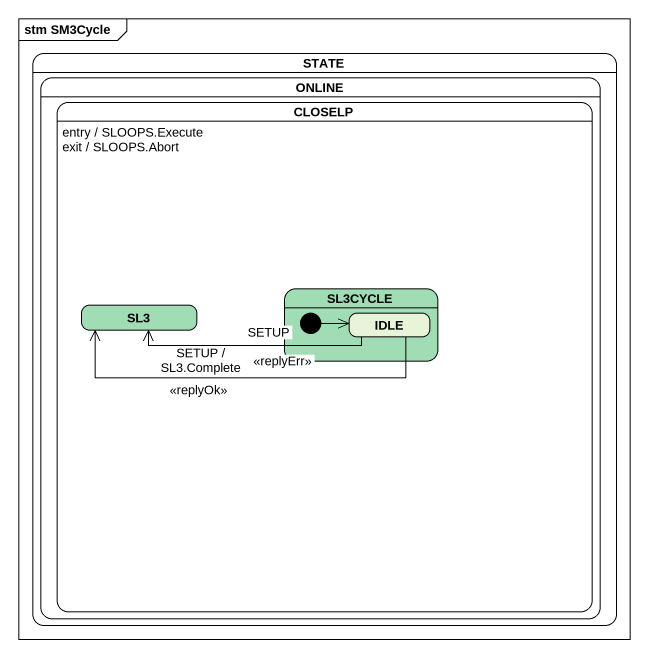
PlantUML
@startuml
mainframe stm SM3Cycle
hide empty description
state "STATE" as STATE_ {
  state ONLINE {
    state CLOSELP {
      state SL3 #A0DCB4
      state SL3CYCLE #A0DCB4 {
        state IDLE
        [*] -right-> IDLE
      }
    }
    CLOSELP : entry / SLOOPS.Execute
    CLOSELP : exit / SLOOPS.Abort
  }
}
IDLE -left-> SL3 : SETUP\n<<replyErr>>
IDLE -left-> SL3 : SETUP / SL3.Complete\n<<replyOk>>
@enduml
